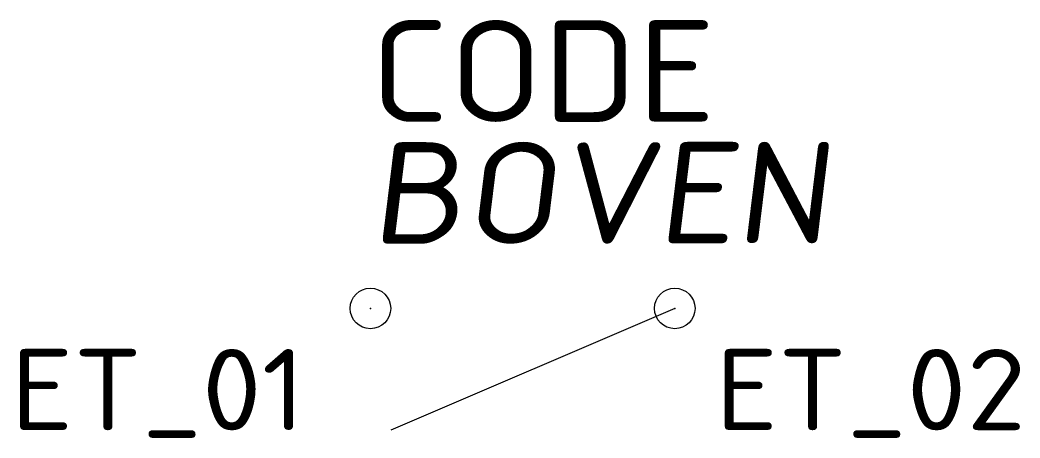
# Model space of a CAD drawing. Extents: x 225.1 to 249.8, y 311.8 to 322.1.
import ezdxf
from ezdxf.enums import TextEntityAlignment as Align

# ---------------------------------------------------------------- set-up
doc = ezdxf.new("R2010")
doc.units = 0
doc.header["$LTSCALE"] = 10
doc.header["$MEASUREMENT"] = 0
doc.header["$PDMODE"] = 32
doc.header["$PDSIZE"] = 1
doc.layers.get('0').update_dxf_attribs({"linetype": 'CONTINUOUS'})
for name, color, linetype in [('254', 5, 'CONTINUOUS'), ('C', 7, 'CONTINUOUS'), ('TKST2', 2, 'CONTINUOUS'), ('TKST3', 1, 'CONTINUOUS')]:
    doc.layers.add(name, color=color, linetype=linetype)
doc.styles.get("Standard").update_dxf_attribs({"font": 'ISO8', "width": 1.2})

msp = doc.modelspace()

# ---------------------------------------------------------------- linework, layer by layer
msp.add_lwpolyline([(241.25, 315), (234.25, 312)])
at = {"layer": '254'}
msp.add_point((233.75, 315), dxfattribs=at)
at = {"layer": 'C', "color": 1}
msp.add_point((233.75, 315), dxfattribs=at)
at = {"layer": 'C', "color": 2}
msp.add_point((241.25, 315), dxfattribs=at)

# ---------------------------------------------------------------- texts
at = {"layer": '254', "oblique": 7, "width": 1.2}
msp.add_attdef('BOVEN', (233.75, 316.594), '-   ', height=2.5, dxfattribs=at)
at = {"layer": 'TKST2', "width": 1.2}
msp.add_attdef('ET_01', text='', height=2, dxfattribs=at).set_placement((232.153, 314), align=Align.TOP_RIGHT)
msp.add_attdef('ET_02', text='', height=2, dxfattribs=at).set_placement((242.25, 314), align=Align.TOP_LEFT)
at = {"layer": 'TKST3', "width": 1.2}
msp.add_attdef('CODE', (233.75, 319.594), '-F', height=2.5, dxfattribs=at)

doc.saveas('drawing.dxf')
